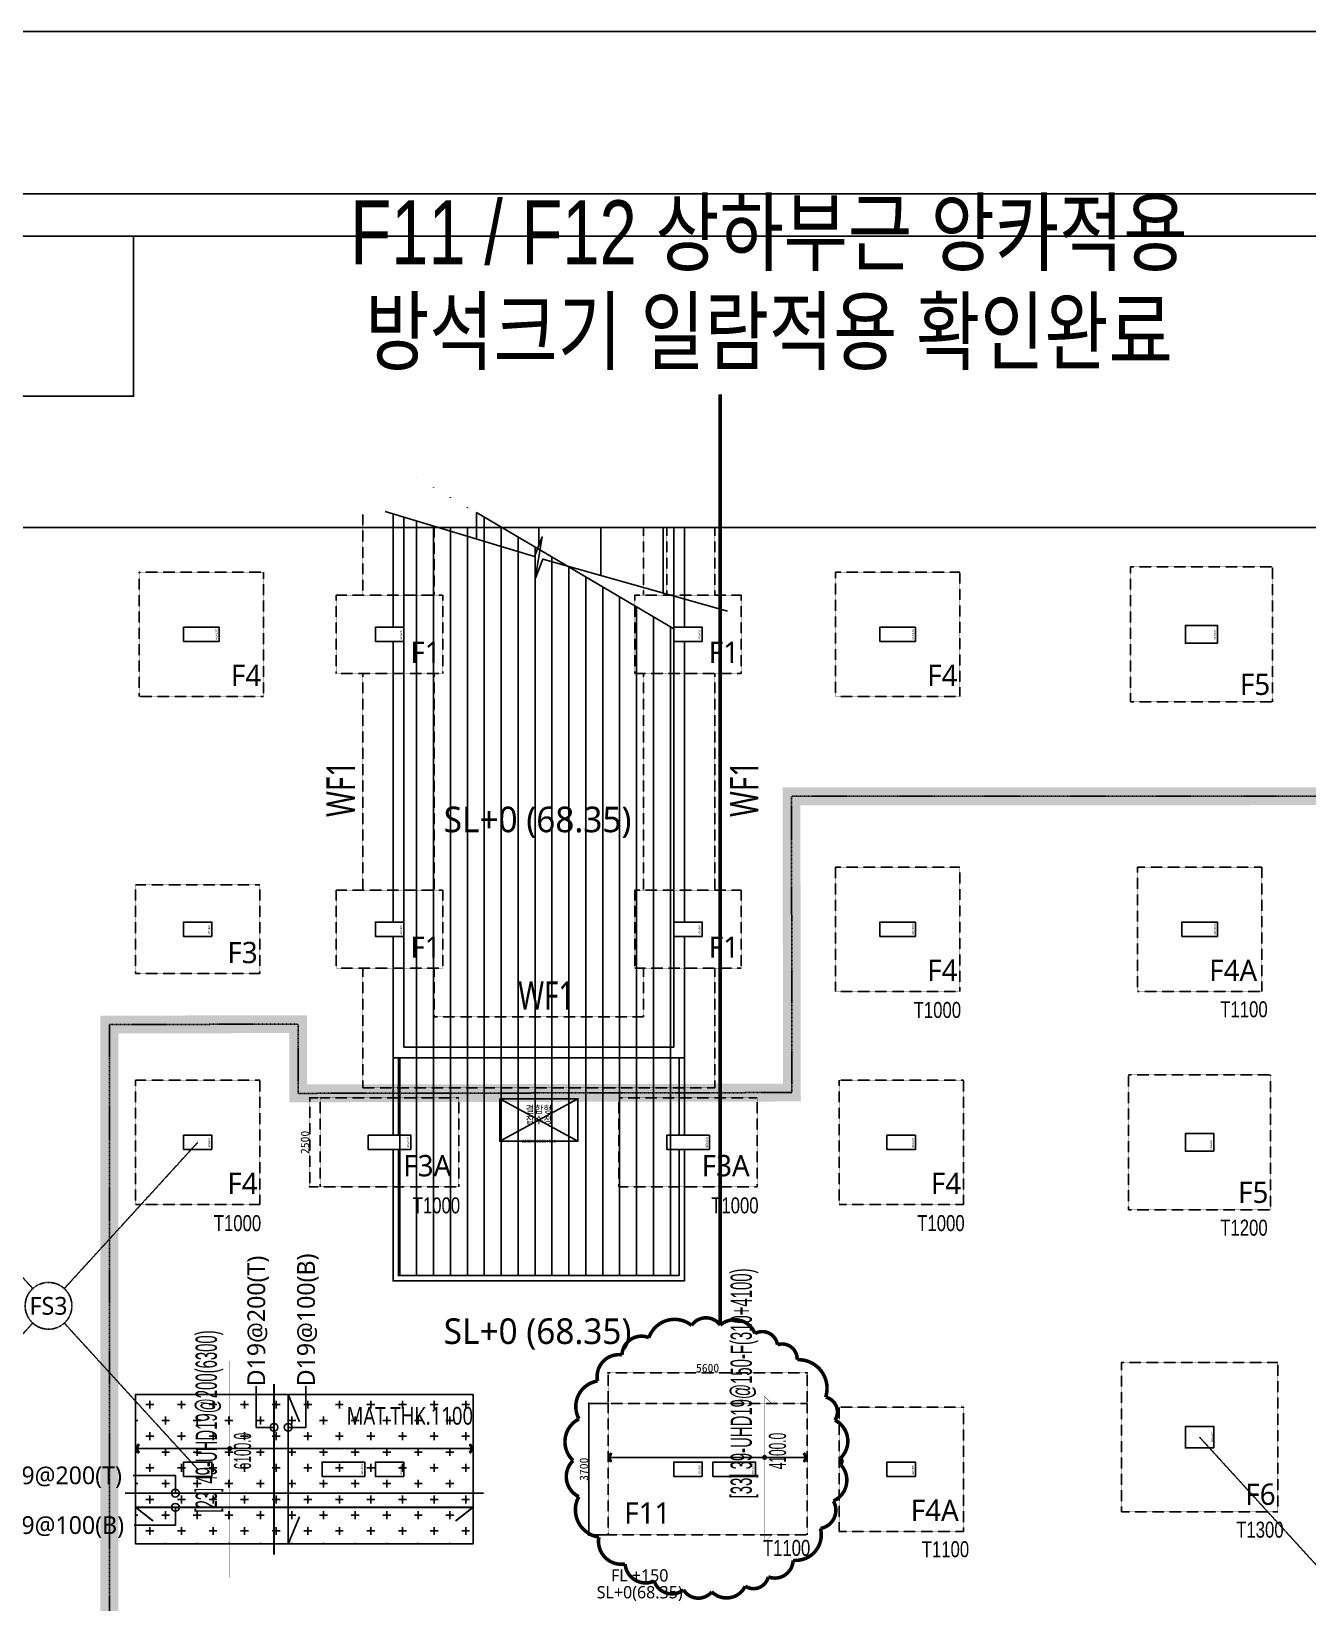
# Model space of a CAD drawing. Header units: millimetres. Extents: x 43843 to 1069877, y 60576 to 148433.
# Drawn here: x 572250 to 608169, y 102708 to 146933 of the extents above; entities that cross this region are included whole.
import ezdxf
from ezdxf.enums import TextEntityAlignment as Align

# ---------------------------------------------------------------- set-up
doc = ezdxf.new("R2010")
doc.units = ezdxf.units.MM
for name, pattern in [('H', [1.3, 0.8, -0.5]), ('HID', [2.5, 1.5, -1]), ('HIDDEN', [0.375, 0.25, -0.125])]:
    doc.linetypes.add(name, pattern=pattern)
for name, color, linetype, plot in [('+S_LEVEL_TEXT(NO PLOT)', 7, 'Continuous', False), ('DEFPOINT', 142, 'Continuous', False), ('NX_DEFAULT', 7, 'Continuous', False), ('S_NOPLOT_251', 251, 'Continuous', False)]:
    doc.layers.add(name, color=color, linetype=linetype, plot=plot)
for name, color, linetype in [('-S_F', 7, 'Continuous'), ('-S_F_NAME', 7, 'Continuous'), ('-S_REBAR-BOT', 3, 'H'), ('-S_REBAR-TOP', 3, 'Continuous'), ('-S_TEXT', 255, 'Continuous'), ('8', 8, 'Continuous'), ('NX_BAR(D)', 7, 'Continuous'), ('NX_BARTXT', 7, 'Continuous'), ('NX_DIMS', 7, 'Continuous'), ('NX_FORM', 7, 'Continuous'), ('S-ELEV', 7, 'Continuous'), ('S-FND-TEXT', 7, 'Continuous'), ('S-FND_OUTLINE_지하주차장 기초', 4, 'HID'), ('S-FND_내수압 슬래브 구간', 7, 'Continuous'), ('S-GIRDER', 4, 'HIDDEN'), ('S-HAT', 252, 'Continuous'), ('S-HAT_SLAB LEVEL', 7, 'Continuous'), ('S-STAIR', 251, 'Continuous'), ('S-TEXT-NOTES-TEXT', 3, 'Continuous'), ('WALL-1', 2, 'Continuous'), ('XR-지하주차장$0$A-CON', 2, 'Continuous'), ('XR-지하주차장$0$AA-COL', 2, 'Continuous'), ('XR-지하주차장$1$A-집수정', 4, 'Continuous'), ('기초', 7, 'Continuous')]:
    doc.layers.add(name, color=color, linetype=linetype)
doc.styles.add('BarSetTxt', font='Arial.ttf', dxfattribs={"width": 0.4, "height": 353.85})
doc.styles.add('EST', font='')
doc.styles.add('XR-지하주차장$0$Standard', font='arial.ttf')
doc.styles.add('XR-지하주차장$0$맑은고딕', font='malgun.ttf')
doc.styles.add('맑은 고딕', font='malgun.ttf')
doc.styles.add('맑은고딕', font='malgun.ttf')
doc.styles.get('EST').set_extended_font_data('HYHeadLine-Medium')
doc.dimstyles.new('RS2DShopDimension', dxfattribs={"dimscale": 6, "dimtxt": 40, "dimasz": 0.08, "dimexe": 0.18, "dimexo": 0.0625, "dimgap": 3, "dimtad": 2, "dimdec": 0, "dimzin": 0, "dimdsep": 46, "dimtxsty": 'Standard', "dimblk": 'RS2DShopDimBlock', "dimcen": 0.09, "dimclrd": 6, "dimclre": 6, "dimclrt": 4, "dimadec": 0, "dimazin": 0, "dimtfac": 1, "dimtdec": 0, "dimtix": 1, "dimtofl": 0, "dimtmove": 0, "dimatfit": 3, "dimfxl": 1, "dimtolj": 1, "dimtzin": 0, "dimarcsym": 0})

# ---------------------------------------------------------------- blocks, each defined once
blk = doc.blocks.new('zw$9A02')
blk.add_lwpolyline([(0, -63642.85714285681), (0, 0), (90000.00000000012, 0), (90000.00000000012, -63642.85714285681)], close=True)
at = {"color": 4}
blk.add_lwpolyline([(3810.449194765185, -61579.40302305109), (85730.9760699867, -61579.40302305109), (85730.9760699867, -3425.293628775515), (3810.449194765185, -3425.293628775515)], close=True, dxfattribs=at)
at = {"layer": 'DEFPOINT', "color": 150}
blk.add_lwpolyline([(4710.449194765184, -56998.76328211511), (84830.9760699867, -56998.76328211511), (84830.9760699867, -4325.293628775514), (4710.449194765184, -4325.293628775514)], close=True, dxfattribs=at)
blk = doc.blocks.new('zw$D357')
at = {"layer": 'S-HAT', "lineweight": -2}
h = blk.add_hatch(dxfattribs=at)
h.set_pattern_fill('CROSS', color=256, scale=70)
h.set_pattern_definition([(0, (-331308.6818607079, 2641039.891143047), (444.5, 444.5), [222.25, -666.75]), (90, (-331197.556860708, 2640928.766143047), (-444.5, 444.5), [222.25, -666.75])])
h.paths.add_polyline_path([(-55759.62759540556, -27727.7620820459), (-46259.62759539694, -27727.7620820459), (-46259.62759539694, -23527.7620820459), (-55759.62759540556, -23527.7620820459)])
at = {"layer": 'S-HAT_SLAB LEVEL', "transparency": 33554559}
h = blk.add_hatch(dxfattribs=at)
h.set_pattern_fill('ANSI31', color=8, scale=150, angle=45)
h.set_pattern_definition([(90, (-331308.5749018475, 62679.21827539796), (-476.2500000000001, 0), [])])
h.paths.add_polyline_path([(-48209.73455426423, 2511.933489013463), (-48209.73455426423, -1926.653482069261), (-48209.62759540649, -1926.653482069261), (-48209.62759540369, -2419.986815405078), (-48209.73455426446, -2419.908378906548), (-48209.73455426446, -14046.65344469715), (-48359.73455426422, -14046.65344469715), (-48359.73455426422, -20176.65344469715), (-40459.73455426422, -20176.65344469715), (-40459.73455426422, -14046.65344469715), (-40609.73455426423, -14046.65344469715), (-40609.73455426446, -1971.00807505846), (-47909.53200764162, 2334.855795079842), (-47909.62759540369, 2334.912178547122), (-47909.62759540369, 2330.878546908498), (-47909.53200764139, 2330.820893649012), (-46159.53200764139, 1275.317541488446), (-46159.53200764162, 877.5785246770828), (-47228.686461373, 877.5785246770828), (-48009.73620337318, 1114.651900814846), (-48009.73596495063, 2393.96217469871), (-48209.62759540369, 2511.870398181491)])
h.paths.add_polyline_path([(-48209.62759540369, -2326.764955000952), (-48209.62759540369, -2419.986815405078), (-48209.73455426446, -2419.908378906548), (-48209.73455426423, -2326.764955000952)])
h.paths.add_polyline_path([(-48209.62759540369, -2326.653482069261), (-48209.62759540369, -1926.764955000952)])
h.paths.add_polyline_path([(-48209.62759540369, -1926.764955000952), (-48209.62759540369, -2326.653482069261)])
h.paths.add_polyline_path([(-48209.62759540369, -1926.764955000952), (-48209.62759540369, -1926.653482069261)])
h.paths.add_polyline_path([(-48209.62759540369, -2326.653482069261), (-48209.62759540369, -2326.764955000952)])
at = {"layer": '-S_F', "linetype": 'HIDDEN', "lineweight": -3}
for p, q in [((-49359.5320012113, 1247.573796493933), (-49359.5320012113, -1026.653482069261)), ((-47359.5320012113, 917.2942971996963), (-47359.5320012113, -1026.653482069261)), ((-41459.5320012113, 877.5785246770828), (-41459.5320012113, -1026.653482070193)), ((-39459.53200121131, 877.5785246770828), (-39459.53200121131, -1026.653482070193)), ((-49359.5320012113, -3226.653482069262), (-49359.5320012113, -9326.653482069261)), ((-47359.5320012113, -3226.653482069262), (-47359.5320012113, -9326.653482069261)), ((-41459.5320012113, -3226.653482070193), (-41459.5320012113, -9326.653482070193)), ((-39459.53200121131, -3226.653482070193), (-39459.53200121131, -9326.653482070193)), ((-49359.5320012113, -11526.65348206926), (-49359.5320012113, -14895.54484723043)), ((-47359.5320012113, -11526.65348206926), (-47359.5320012113, -12895.54484723042)), ((-41459.5320012113, -11526.65348207019), (-41459.5320012113, -12895.54484723042)), ((-39459.53200121131, -11526.65348207019), (-39459.53200121131, -14895.54484723043)), ((-41459.5320012113, -12895.54484723042), (-47359.5320012113, -12895.54484723042)), ((-39459.53200121131, -14895.54484723043), (-49359.5320012113, -14895.54484723043))]:
    blk.add_line(p, q, dxfattribs=at)
for points in [[(-55659.62759541021, -376.65348206833), (-52159.62759541022, -376.65348206833), (-52159.62759541022, -3876.653482068331), (-55659.62759541021, -3876.653482068331)], [(-36059.62759540882, -376.7649550130591), (-32559.62759540882, -376.7649550130591), (-32559.62759540882, -3876.764955013059), (-36059.62759540882, -3876.764955013059)], [(-27759.74493531603, -226.653482071124), (-23759.74493531603, -226.653482071124), (-23759.74493531603, -4026.653482071124), (-27759.74493531603, -4026.653482071124)], [(-50109.62759540649, -1026.653482069261), (-47109.62759540649, -1026.653482069261), (-47109.62759540649, -3226.653482069262), (-50109.62759540649, -3226.653482069262)], [(-41709.62759540649, -1026.653482070193), (-38709.62759540649, -1026.653482070193), (-38709.62759540649, -3226.653482070193), (-41709.62759540649, -3226.653482070193)], [(-36059.62759540696, -8676.76495500747), (-32559.62759540696, -8676.76495500747), (-32559.62759540696, -12176.76495500747), (-36059.62759540696, -12176.76495500747)], [(-27559.62759540556, -8677.762082045898), (-24059.62759540556, -8677.762082045898), (-24059.62759540556, -12177.76208204589), (-27559.62759540556, -12177.76208204589)], [(-55759.62759540718, -9176.65348206833), (-52259.62759540719, -9176.65348206833), (-52259.62759540719, -11676.65348206833), (-55759.62759540718, -11676.65348206833)], [(-50109.62759540719, -9326.653482069261), (-47109.62759540719, -9326.653482069261), (-47109.62759540719, -11526.65348206926), (-50109.62759540719, -11526.65348206926)], [(-41709.62759540719, -9326.653482070193), (-38709.62759540719, -9326.653482070193), (-38709.62759540719, -11526.65348207019), (-41709.62759540719, -11526.65348207019)], [(-27810.79454274941, -14525.54484472889), (-23810.79454274941, -14525.54484472889), (-23810.79454274941, -18325.54484472889), (-27810.79454274941, -18325.54484472889)], [(-55759.62759540718, -14676.65348206833), (-52259.62759540719, -14676.65348206833), (-52259.62759540719, -18176.65348206833), (-55759.62759540718, -18176.65348206833)], [(-35959.62759540719, -14676.65348207019), (-32459.62759540719, -14676.65348207019), (-32459.62759540719, -18176.65348207019), (-35959.62759540719, -18176.65348207019)], [(-50559.62759540393, -15176.65344467666), (-46659.62759540393, -15176.65344467666), (-46659.62759540393, -17676.65344467666), (-50559.62759540393, -17676.65344467666)], [(-42159.62759538554, -15176.65344468504), (-38259.62759538554, -15176.65344468504), (-38259.62759538554, -17676.65344468504), (-42159.62759538554, -17676.65344468504)], [(-28008.4662049585, -22625.54484472889), (-28008.4662049585, -26825.54484472889), (-23608.4662049585, -26825.54484472889), (-23608.4662049585, -22625.54484472889)], [(-42459.62759528215, -23776.6534820702), (-36859.62759528216, -23776.6534820702), (-36859.62759528216, -27476.65348207019), (-42459.62759528215, -27476.65348207019)], [(-35959.62759540812, -23876.65344470274), (-32459.62759540812, -23876.65344470274), (-32459.62759540812, -27376.65344470274), (-35959.62759540812, -27376.65344470274)]]:
    blk.add_lwpolyline(points, close=True, dxfattribs=at)
blk.add_lwpolyline([(-70457.14838496898, 877.5785246770828), (0, 877.5785246770828), (0, -57058.71232119427), (-70457.14838496898, -57058.71232119427)], close=True)
at = {"layer": 'S-ELEV', "elevation": -3.1624165199e-06}
blk.add_lwpolyline([(-46159.53200764162, 1303.596631157212), (-40609.73457105387, -1970.010947875678), (-40609.73457105387, 877.5785246770828)], dxfattribs=at)
at = {"layer": 'S-FND_OUTLINE_지하주차장 기초'}
blk.add_lwpolyline([(-55759.62759540556, -27727.7620820459), (-46259.62759539694, -27727.7620820459), (-46259.62759539694, -23527.7620820459), (-55759.62759540556, -23527.7620820459)], close=True, dxfattribs=at)
at = {"layer": 'S-GIRDER', "color": 5, "elevation": 4.73943982693e-05}
for points in [[(-48509.73620337318, 1266.41776372306), (-48509.73620338458, 1266.357066763565)], [(-48009.73620338458, 1114.59120385535), (-48009.73620337318, 1114.651900814846)], [(-40809.73620340134, 877.5785246770828), (-40809.73620340134, -993.4317581942305)], [(-40309.73620340135, -1134.810511117801), (-40309.73620340135, 877.5785246770828)]]:
    blk.add_lwpolyline(points, dxfattribs=at)
at = {"layer": 'S-HAT', "linetype": 'ByBlock', "lineweight": -2}
blk.add_lwpolyline([(-55759.62759540556, -23527.7620820459), (-55759.62759540556, -27727.7620820459), (-46259.62759539694, -27727.7620820459), (-46259.62759539671, -23527.7620820459)], close=True, dxfattribs=at)
at = {"layer": 'S-STAIR'}
for p, q in [((-46159.53200764162, 553.056228172034), (-46159.53200764162, 1303.596631157212)), ((-44409.53200764163, 375.4215242099017), (-44409.53200764163, 877.5785246770828)), ((-42659.53200764162, -470.3316553058102), (-42659.53200764162, 877.5785246770828)), ((-40909.53200764162, -965.1572905378415), (-40909.53200764162, 877.5785246770828))]:
    blk.add_line(p, q, dxfattribs=at)
blk.add_lwpolyline([(-48734.73456884106, 1334.711905899458), (-44535.56667645462, 60.13122853077948), (-44312.85635010106, 617.2668588152155), (-44516.87347106216, -565.2630622917786), (-44294.1631446979, -8.12743201199919), (-39097.89478404028, -1477.411313382909)], dxfattribs=at)
at = {"layer": 'S_NOPLOT_251'}
for points in [[(-48509.6275954037, -14046.65344469715), (-48359.62759540369, -14046.65344469715), (-48359.62759540369, -16226.65344469715), (-48509.6275954037, -16226.65344469715)], [(-40459.62759540369, -14046.65344469715), (-40309.62759540369, -14046.65344469715), (-40309.62759540369, -16226.65344469715), (-40459.62759540369, -16226.65344469715)], [(-40309.62759540369, -16626.65344469715), (-40309.62759540369, -20326.65344469715), (-48509.6275954037, -20326.65344469715), (-48509.6275954037, -16626.65344469715), (-48359.62759540369, -16626.65344469715), (-48359.62759540369, -20176.65344469715), (-40459.62759540369, -20176.65344469715), (-40459.62759540369, -16626.65344469715)]]:
    blk.add_lwpolyline(points, close=True, dxfattribs=at)
at = {"layer": 'XR-지하주차장$0$A-CON'}
for p, q in [((-48509.6275954037, 1266.384797758423), (-48509.6275954037, -1926.76495500654)), ((-48209.62759540369, 1175.325280013494), (-48209.62759540369, -13746.76495500188)), ((-40609.6275954037, -13746.76495500188), (-40609.6275954037, 877.5785246770828)), ((-40309.62759540369, -1926.76495500654), (-40309.62759540369, 877.5785246770828)), ((-48509.6275954037, -2326.76495500654), (-48509.6275954037, -10226.76495500654)), ((-40309.62759540369, -10226.76495500654), (-40309.62759540369, -2326.76495500654)), ((-48509.6275954037, -10626.76495500654), (-48509.6275954037, -14046.76495500188)), ((-40309.62759540369, -14046.76495500188), (-40309.62759540369, -10626.76495500654)), ((-48509.6275954037, -14046.76495500188), (-40309.62759540369, -14046.76495500188)), ((-48209.62759540369, -13746.76495500188), (-40609.6275954037, -13746.76495500188))]:
    blk.add_line(p, q, dxfattribs=at)
blk.add_lwpolyline([(-48209.62759540369, -13746.76495500188), (-40609.6275954037, -13746.76495500188)], dxfattribs=at)
at = {"layer": 'XR-지하주차장$0$AA-COL'}
for points in [[(-53409.62759540626, -2326.764954982325), (-53409.62759540626, -1926.764954982325), (-54409.62759540625, -1926.764954982325), (-54409.62759540625, -2326.764954982325)], [(-48209.62759540369, -2326.764955000952), (-48209.62759540369, -1926.764955000952), (-49009.62759540369, -1926.764955000952), (-49009.62759540369, -2326.764955000952)], [(-39809.6275954037, -2326.764955000952), (-39809.6275954037, -1926.764955000952), (-40609.6275954037, -1926.764955000952), (-40609.6275954037, -2326.764955000952)], [(-33809.62759540626, -2326.76495500654), (-33809.62759540626, -1926.76495500654), (-34809.62759540626, -1926.76495500654), (-34809.62759540626, -2326.76495500654)], [(-25309.62759540626, -2376.764955007471), (-25309.62759540626, -1876.764955007471), (-26209.62759540626, -1876.764955007471), (-26209.62759540626, -2376.764955007471)], [(-53609.62759540369, -10626.76495500095), (-53609.62759540369, -10226.76495500095), (-54409.6275954037, -10226.76495500095), (-54409.6275954037, -10626.76495500095)], [(-48209.62759540369, -10626.76495500095), (-48209.62759540369, -10226.76495500095), (-49009.62759540369, -10226.76495500095), (-49009.62759540369, -10626.76495500095)], [(-39809.6275954037, -10626.76495500095), (-39809.6275954037, -10226.76495500095), (-40609.6275954037, -10226.76495500095), (-40609.6275954037, -10626.76495500095)], [(-33809.6275954037, -10626.76495500095), (-33809.6275954037, -10226.76495500095), (-34809.6275954037, -10226.76495500095), (-34809.6275954037, -10626.76495500095)], [(-25309.6275954037, -10626.76495500095), (-25309.6275954037, -10226.76495500095), (-26309.6275954037, -10226.76495500095), (-26309.6275954037, -10626.76495500095)], [(-53609.62759540369, -16626.76495500095), (-53609.62759540369, -16226.76495500095), (-54409.6275954037, -16226.76495500095), (-54409.6275954037, -16626.76495500095)], [(-48009.6275954037, -16626.76495500095), (-48009.6275954037, -16226.76495500095), (-49209.62759540369, -16226.76495500095), (-49209.62759540369, -16626.76495500095)], [(-39609.62759538554, -16626.76495501026), (-39609.62759538554, -16226.76495501026), (-40809.62759538554, -16226.76495501026), (-40809.62759538554, -16626.76495501026)], [(-33809.6275954037, -16626.76495500095), (-33809.6275954037, -16226.76495500095), (-34609.6275954037, -16226.76495500095), (-34609.6275954037, -16626.76495500095)], [(-25409.6275954037, -16676.76495500095), (-25409.6275954037, -16176.76495500095), (-26209.6275954037, -16176.76495500095), (-26209.6275954037, -16676.76495500095)], [(-25409.6275954037, -25026.76495500095), (-25409.6275954037, -24426.76495500095), (-26209.6275954037, -24426.76495500095), (-26209.6275954037, -25026.76495500095)], [(-53609.62759540369, -25826.76495500095), (-53609.62759540369, -25426.76495500095), (-54409.6275954037, -25426.76495500095), (-54409.6275954037, -25826.76495500095)], [(-49309.62759538553, -25826.76495501027), (-49309.62759538553, -25426.76495501027), (-50509.62759538554, -25426.76495501027), (-50509.62759538554, -25826.76495501027)], [(-48209.62759540369, -25826.76495500095), (-48209.62759540369, -25426.76495500095), (-49009.62759540369, -25426.76495500095), (-49009.62759540369, -25826.76495500095)], [(-39809.6275954037, -25826.76495500095), (-39809.6275954037, -25426.76495500095), (-40609.6275954037, -25426.76495500095), (-40609.6275954037, -25826.76495500095)], [(-38309.62759529334, -25826.7649549637), (-38309.62759529334, -25426.7649549637), (-39509.62759529334, -25426.7649549637), (-39509.62759529334, -25826.7649549637)], [(-33809.6275954037, -25826.76495500095), (-33809.6275954037, -25426.76495500095), (-34609.6275954037, -25426.76495500095), (-34609.6275954037, -25826.76495500095)]]:
    blk.add_lwpolyline(points, close=True, dxfattribs=at)
at = {"layer": 'XR-지하주차장$1$A-집수정', "lineweight": -3, "ltscale": 0.5}
for p, q in [((-45509.62759540509, -15196.76495499816), (-43309.6275954051, -16396.76495499816)), ((-43309.6275954051, -15196.76495499816), (-45509.62759540509, -16396.76495499816))]:
    blk.add_line(p, q, dxfattribs=at)
blk.add_lwpolyline([(-45509.62759540509, -15196.76495499816), (-43309.6275954051, -15196.76495499816), (-43309.6275954051, -16396.76495499816), (-45509.62759540509, -16396.76495499816)], close=True, dxfattribs=at)
at = {"layer": '기초', "color": 6, "linetype": 'HID', "ltscale": 3, "const_width": 500}
blk.add_lwpolyline([(-56498.19192278548, -55179.49009371176), (-56497.66029514815, -13109.48375289421), (-51183.36221641278, -13098.65892140847), (-51183.36221641255, -15034.76066461298), (-51183.34348332206, -15034.76066461298), (-51183.34348332206, -15046.77595059294), (-37284.86666548718, -15025.10676782392), (-37297.86901842244, -6685.479806887918), (-14909.64353988901, -6684.054340347647), (-14909.64353988901, -24464.4900604235), (-14909.62480679829, -24464.49006084446), (-14909.62480679829, -24476.50534640346), (-13109.20024625421, -24476.54583629407), (-13108.92086913786, -55179.49009371176)], close=True, dxfattribs=at)
at = {"layer": '+S_LEVEL_TEXT(NO PLOT)', "color": 252, "style": '맑은 고딕'}
for s, p in [('FL +150', (-41570.01544823893, -28786.49765574653)), ('SL+0(68.35)', (-41570.01544823893, -29261.84696645197))]:
    blk.add_text(s, height=345.766247305401, dxfattribs=at).set_placement(p, align=Align.CENTER)
at = {"layer": 'Defpoints', "style": 'XR-지하주차장$0$Standard'}
for s, height, p in [('400x1000', 50, (-53459.62759540626, -2276.764954982326)), ('400x800', 50, (-48259.62759540369, -2276.764955000952)), ('400x800', 50, (-39859.6275954037, -2276.764955000952)), ('400x1000', 50, (-33859.62759540626, -2276.76495500654)), ('500x900', 50, (-25359.62759540626, -2276.764955007471)), ('400x800', 50, (-53659.62759540369, -10576.76495500095)), ('400x800', 50, (-48259.62759540369, -10576.76495500095)), ('400x800', 50, (-39859.6275954037, -10576.76495500095)), ('400x1000', 50, (-33859.6275954037, -10576.76495500095)), ('400x1000', 50, (-25359.6275954037, -10576.76495500095)), ('400x800', 50, (-53659.62759540369, -16576.76495500095)), ('400x1200', 50.00000000000001, (-48059.6275954037, -16576.76495500095)), ('400x1200', 50.00000000000001, (-39659.62759538554, -16576.76495501026)), ('400x800', 50, (-33859.6275954037, -16576.76495500095)), ('500x800', 50, (-25459.6275954037, -16626.76495500095)), ('400x800', 50, (-53659.62759540369, -25776.76495500095)), ('400x1200', 50.00000000000001, (-49359.62759538553, -25776.76495501027)), ('400x800', 50, (-48259.62759540369, -25776.76495500095)), ('400x800', 50, (-39859.6275954037, -25776.76495500095)), ('400x1200', 50.00000000000001, (-38359.62759529334, -25776.7649549637)), ('400x800', 50, (-33859.6275954037, -25776.76495500095))]:
    blk.add_text(s, height=height, rotation=90, dxfattribs=at).set_placement(p)
at = {"layer": 'Defpoints', "style": 'XR-지하주차장$0$맑은고딕'}
for s, p in [('결합형', (-44409.62759540509, -15496.76495499816)), ('집수정', (-44409.62759540509, -15796.76495499816))]:
    blk.add_text(s, height=200, dxfattribs=at).set_placement(p, align=Align.MIDDLE_CENTER)
blk.add_text('2200X1200X1500', height=90, dxfattribs=at).set_placement((-44409.62759540509, -16396.76495499816), align=Align.MIDDLE)
at = {"layer": 'Defpoints', "color": 1, "style": 'XR-지하주차장$0$Standard'}
blk.add_text('600x800', height=50.00000000000001, rotation=90, dxfattribs=at).set_placement((-25459.6275954037, -24726.76495500095), align=Align.MIDDLE)
at = {"layer": 'S-TEXT-NOTES-TEXT', "color": 3, "style": '맑은 고딕'}
for p in [(-44443.87118130829, -7696.455679364503), (-44443.87118130829, -22100.74815442693)]:
    blk.add_text('SL+0 (68.35)', height=720, dxfattribs=at).set_placement(p, align=Align.CENTER)
blk = doc.blocks.new('zw$1B46')
at = {"layer": 'S-FND_내수압 슬래브 구간', "color": 1, "linetype": 'H', "lineweight": -2}
for p, q in [((-23949.99999996647, 24551.10867473576), (-20193.41381156794, 20436.25657649618)), ((-19306.58618839783, 20436.25657649618), (-15549.99999999907, 24551.10867473576)), ((-23949.99999996647, 15350.00003737118), (-20193.41381156794, 19464.85213561077)), ((-19306.58618839783, 19464.85213561077), (-15549.99999999907, 15350.00003737118)), ((12649.99999999744, 16251.10867471061), (16406.58618841343, 12136.2565764822)), ((17293.41381158679, 12136.2565764822), (21050.00000000303, 16251.10867471061)), ((23989.7051552115, 12183.57550544478), (21049.89304113947, 16251.10867487918)), ((27699.9999999979, 16251.10867487918), (24760.18788588373, 12183.57550538704)), ((12649.99999999744, 7050.000037371181), (16406.58618841343, 11164.85213560052)), ((17293.41381158679, 11164.85213560052), (21050.00000000303, 7050.000037371181)), ((23989.70515513187, 11117.53320669476), (21049.89304113947, 7050.000037371181)), ((27699.9999999979, 7050.000037371181), (24760.18788596383, 11117.5332067525))]:
    blk.add_line(p, q, dxfattribs=at)
for centre in [(-19749.99999998277, 19950.55435605347), (16850.00000000023, 11650.55435604043), (24374.9465205078, 11650.55435604043)]:
    blk.add_circle(centre, 657.6643940850194, dxfattribs=at)
at = {"layer": 'S-FND_내수압 슬래브 구간', "color": 1, "linetype": 'ByBlock', "lineweight": -2, "style": '맑은고딕'}
blk.add_text('FS3', height=500, rotation=359.9999999966649, dxfattribs=at).set_placement((-19749.99999998277, 19950.55435605347), align=Align.MIDDLE_CENTER)
at = {"layer": 'S-FND_내수압 슬래브 구간', "color": 1, "linetype": 'H', "lineweight": -2, "style": '맑은고딕'}
for p in [(16850.00000000023, 11650.55435604043), (24374.9465205078, 11650.55435604043)]:
    blk.add_text('FS3', height=500, rotation=359.9999999966649, dxfattribs=at).set_placement(p, align=Align.MIDDLE_CENTER)
blk = doc.blocks.new('zw$FD59')
at = {"layer": '-S_REBAR-BOT', "lineweight": -3, "ltscale": 2}
blk.add_lwpolyline([(-36254.43391307094, 16600, 50, 50, 0), (-36254.43391307094, 12400, 0, 0, 0)], format="xyseb", dxfattribs=at)
at = {"layer": '-S_REBAR-BOT', "lineweight": -3, "ltscale": 2, "const_width": 50}
for points in [[(-35937.29917383218, 15835.11678858567), (-36254.43391307094, 16600)], [(-40551.1669473371, 13429.30212285928), (-31051.16694732849, 13429.30212285835)], [(-40058.27728123846, 13045.41054122522), (-40551.1669473371, 13429.30212285928)], [(-31544.05661342712, 13045.41054122429), (-31051.16694732849, 13429.30212285835)]]:
    blk.add_lwpolyline(points, dxfattribs=at)
at = {"layer": '-S_REBAR-TOP', "lineweight": -3}
for points in [[(-36654.43391307141, 16900, 50, 50, 0), (-36654.43391307141, 12100, 0, 0, 0)], [(-40851.16694733709, 13829.30212285928, 50, 50, 0), (-30751.16694732848, 13829.30212285928, 0, 0, 0)]]:
    blk.add_lwpolyline(points, format="xyseb", dxfattribs=at)
at = {"layer": '-S_REBAR-TOP', "lineweight": -3, "const_width": 50}
blk.add_lwpolyline([(-35937.29917383241, 13164.88321141433), (-36254.43391307094, 12400)], dxfattribs=at)
at = {"layer": '-S_TEXT', "color": 6, "lineweight": -3}
for points in [[(-36654.43195583835, 15679.30212285928), (-37154.43195583834, 15679.30212285928), (-37154.43195583834, 16835.75505368039)], [(-36254.43391307094, 15679.30212285928), (-35754.43391307094, 15679.30212285928), (-35754.43391307094, 16835.75505368039)], [(-39430.06293277349, 13829.30147044733), (-39430.06293277349, 14329.30147044733), (-40621.16260272474, 14329.30147044733)], [(-39430.06293277349, 13429.30342768039), (-39430.06293277349, 12929.30342768039), (-40586.51586359436, 12929.30342768039)]]:
    blk.add_lwpolyline(points, dxfattribs=at)
for centre in [(-36654.43195583835, 15679.30212285928), (-36254.43195583788, 15679.30212285928), (-39430.06293277349, 13829.30147044733), (-39430.06293277349, 13429.30147044733)]:
    blk.add_circle(centre, 110, dxfattribs=at)
at = {"layer": '-S_TEXT', "color": 6, "lineweight": -3, "style": '맑은고딕'}
for s, p in [('D19@200(T)', (-37154.43195583834, 16835.75505368039)), ('D19@100(B)', (-35754.43391307094, 16835.75505368039))]:
    blk.add_text(s, height=500, rotation=90.00000000333505, dxfattribs=at).set_placement(p, align=Align.MIDDLE_LEFT)
for s, p in [('D19@200(T)', (-44611.76495781192, 14329.30147044733)), ('D19@100(B)', (-44611.76495781192, 12929.30342768039))]:
    blk.add_text(s, height=500, dxfattribs=at).set_placement(p, align=Align.MIDDLE_LEFT)
blk = doc.blocks.new('RS2DShopDimBlock')
at = {"layer": 'NX_DIMS', "color": 1}
for p, q in [((-30, 0), (30, 0)), ((0, -30), (0, 30))]:
    blk.add_line(p, q, dxfattribs=at)
for radius in [15, 10]:
    blk.add_circle((0, 0), radius, dxfattribs=at)
blk = doc.blocks.new('*D70')
at = {"layer": 'DEFPOINT', "color": 6, "linetype": 'HIDDEN', "lineweight": -2}
for p, q in [((588481.3830052689, 108312.2465561325), (588481.3830052689, 109173.8736445444)), ((588481.863005269, 109172.7936445444), (594080.903005269, 109172.7936445444)), ((594081.383005269, 108312.2465561325), (594081.383005269, 109173.8736445444))]:
    blk.add_line(p, q, dxfattribs=at)
at = {"layer": 'Defpoints', "color": 0}
for p in [(594081.383005269, 109172.7936445444), (588481.3830052689, 108311.8715561325), (594081.383005269, 108311.8715561325)]:
    blk.add_point(p, dxfattribs=at)
at = {"layer": 'DEFPOINT', "color": 6, "lineweight": -2, "xscale": 0.48, "yscale": 0.48, "zscale": 0.48, "rotation": 180}
blk.add_blockref('RS2DShopDimBlock', (588481.3830052689, 109172.7936445444), dxfattribs=at)
at = {"layer": 'DEFPOINT', "color": 6, "lineweight": -2, "xscale": 0.48, "yscale": 0.48, "zscale": 0.48}
blk.add_blockref('RS2DShopDimBlock', (594081.383005269, 109172.7936445444), dxfattribs=at)
at = {"layer": 'DEFPOINT', "color": 4, "lineweight": -3, "insert": (591281.383005269, 109310.7936445444), "char_height": 240, "attachment_point": 5}
blk.add_mtext('\\A1;5600', dxfattribs=at)
blk = doc.blocks.new('*D71')
at = {"layer": 'DEFPOINT', "color": 6, "lineweight": -2}
for p, q in [((588481.008005269, 108311.8715561325), (587937.9503547281, 108311.8715561325)), ((587939.0303547282, 108311.3915561325), (587939.0303547282, 104612.3515561325)), ((588481.008005269, 104611.8715561325), (587937.9503547281, 104611.8715561325))]:
    blk.add_line(p, q, dxfattribs=at)
at = {"layer": 'Defpoints', "color": 0}
for p in [(588481.3830052689, 108311.8715561325), (587939.0303547282, 104611.8715561325), (588481.3830052689, 104611.8715561325)]:
    blk.add_point(p, dxfattribs=at)
at = {"layer": 'DEFPOINT', "color": 6, "lineweight": -2, "xscale": 0.48, "yscale": 0.48, "zscale": 0.48}
for p, rotation in [((587939.0303547282, 108311.8715561325), 90), ((587939.0303547282, 104611.8715561325), 270)]:
    blk.add_blockref('RS2DShopDimBlock', p, dxfattribs=dict(at, rotation=rotation))
at = {"layer": 'DEFPOINT', "color": 4, "insert": (587801.0303547281, 106461.8715561326), "char_height": 240, "attachment_point": 5, "rotation": 90}
blk.add_mtext('\\A1;3700', dxfattribs=at)
blk = doc.blocks.new('*D72')
at = {"layer": 'DEFPOINT', "color": 6, "linetype": 'HIDDEN', "lineweight": -2}
for p, q in [((580381.0080051469, 116911.8715935261), (580085.2572238905, 116911.8715935261)), ((580086.3372238904, 116911.3915935261), (580086.3372238904, 114412.3515935261)), ((580381.0080051469, 114411.8715935261), (580085.2572238905, 114411.8715935261))]:
    blk.add_line(p, q, dxfattribs=at)
at = {"layer": 'Defpoints', "color": 0}
for p in [(580381.3830051471, 116911.8715935261), (580086.3372238904, 114411.8715935261), (580381.3830051471, 114411.8715935261)]:
    blk.add_point(p, dxfattribs=at)
at = {"layer": 'DEFPOINT', "color": 6, "lineweight": -2, "xscale": 0.48, "yscale": 0.48, "zscale": 0.48}
for p, rotation in [((580086.3372238904, 116911.8715935261), 90), ((580086.3372238904, 114411.8715935261), 270)]:
    blk.add_blockref('RS2DShopDimBlock', p, dxfattribs=dict(at, rotation=rotation))
at = {"layer": 'DEFPOINT', "color": 4, "lineweight": -3, "insert": (579948.3372238904, 115661.8715935261), "char_height": 240, "attachment_point": 5, "rotation": 90}
blk.add_mtext('\\A1;2500', dxfattribs=at)

msp = doc.modelspace()

# ---------------------------------------------------------------- linework, layer by layer
at = {"layer": 'DEFPOINT', "color": 8, "const_width": 100}
msp.add_lwpolyline([(591638.4713285022, 110516.5387896118), (591638.4713285022, 136719.7793520412)], dxfattribs=at)
at = {"layer": 'DEFPOINT', "linetype": 'HID', "ltscale": 3}
msp.add_lwpolyline([(574442.8186777654, 76909.034944491), (574443.3503054028, 118979.0412853085), (579757.6483841382, 118989.8661167943), (579757.6483841382, 117053.7643735898), (579757.6671172288, 117053.7643735898), (579757.6671172288, 117041.7490876098), (593656.143935064, 117063.4182703788), (593643.1415821287, 125403.0452313148), (616031.3670606619, 125404.4706978551), (616031.3670606619, 107624.0349777792), (616031.3857937526, 107624.0349773583), (616031.3857937526, 107612.0196917993), (617831.8103542967, 107611.9792019087), (617832.089731413, 76909.034944491)], close=True, dxfattribs=at)
at = {"layer": 'DEFPOINT', "color": 8, "const_width": 100}
msp.add_lwpolyline([(595021.6016316019, 106773.0659524493, 0.5205670505517463), (594866.503704588, 107842.2278420266, 0.5205670505517463), (594606.3581530565, 108491.325401382, 0.5205670505517463), (593802.9571458224, 109545.3579729181, 0.5205670505517463), (593248.3896843696, 109966.7656778844, 0.5205670505517463), (592613.9666324436, 110283.2700420473, 0.5205670505517463), (591638.4713285022, 110516.5387896118, 0.5205670505517463), (590831.3842405828, 110511.3585380416, 0.5205670505517463), (589630.2570220015, 110164.9726164825, 0.5205670505517463), (588871.8183545131, 109681.5520933922, 0.5205670505517463), (588185.9404536003, 108944.3138125872, 0.5205670505517463), (587662.3086918836, 107878.4565254967, 0.5205670505517463), (587496.872498612, 106706.0308346909, 0.5205670505517463), (587655.6508228589, 105689.5751994734, 0.5205670505517463), (588222.9458593634, 104550.3687290177, 0.5205670505517463), (588959.0366705816, 103795.1328117111, 0.5205670505517463), (589778.2182989931, 103314.0051187116, 0.5205670505517463), (590604.928371709, 103067.6773269076, 0.5205670505517463), (591399.5141994931, 103013.0297108784, 0.5205670505517463), (592340.8897390218, 103169.3157497356, 0.5205670505517463), (592990.0179682398, 103432.2579900245, 0.5205670505517463), (593687.907747199, 103899.4371802697, 0.5205670505517463), (594459.6747272677, 104794.9553690862, 0.5205670505517463), (594823.2716291283, 105567.5937633293, 0.5205670505517463), (595017.7440285642, 106602.7285208893, 0.5205670505517463)], format="xyb", close=True, dxfattribs=at)
at = {"layer": 'DEFPOINT', "linetype": 'HIDDEN', "lineweight": -3}
for points in [[(575181.3830051451, 104360.7629561568), (584681.383005154, 104360.7629561568), (584681.383005154, 108560.7629561568), (575181.3830051451, 108560.7629561568)], [(588481.3830052689, 108311.8715561325), (594081.383005269, 108311.8715561325), (594081.383005269, 104611.8715561325), (588481.3830052689, 104611.8715561325)]]:
    msp.add_lwpolyline(points, close=True, dxfattribs=at)
at = {"layer": 'NX_BAR(D)', "color": 4, "const_width": 10}
for points in [[(577830.6032917594, 103410.7629561568), (577830.6032917594, 109510.7629561568)], [(593107.0194258054, 104631.0746583004), (592887.8163236376, 104411.8715561325), (592887.8163236376, 108511.8715561326), (593107.0194258054, 108292.6684539647)]]:
    msp.add_lwpolyline(points, dxfattribs=at)
at = {"layer": 'NX_FORM', "color": 1}
for p, q in [((584681.383005154, 107043.1200413131), (575181.3830051451, 107043.1200413131)), ((594081.383005269, 106794.2286412888), (588481.3830052689, 106794.2286412888))]:
    msp.add_line(p, q, dxfattribs=at)
for points in [[(575181.3830051451, 107043.1200413131), (575251.3830051452, 107164.363597843), (575280.827868874, 107147.363597843), (575221.3830051451, 107043.1200413131), (575280.827868874, 106938.8764847832), (575251.3830051452, 106921.8764847832)], [(584681.383005154, 107043.1200413131), (584611.383005154, 106921.8764847832), (584581.9381414253, 106938.8764847832), (584641.383005154, 107043.1200413131), (584581.9381414253, 107147.363597843), (584611.383005154, 107164.363597843)], [(588481.3830052689, 106794.2286412888), (588551.3830052691, 106915.4721978187), (588580.8278689977, 106898.4721978187), (588521.383005269, 106794.2286412888), (588580.8278689977, 106689.9850847589), (588551.3830052691, 106672.9850847589)], [(594081.383005269, 106794.2286412888), (594011.383005269, 106672.9850847589), (593981.9381415403, 106689.9850847589), (594041.383005269, 106794.2286412888), (593981.9381415403, 106898.4721978187), (594011.383005269, 106915.4721978187)]]:
    msp.add_lwpolyline(points, close=True, dxfattribs=at)
for centre in [(577830.6032917594, 107043.1200413131), (592887.8163236376, 106794.2286412888)]:
    msp.add_circle(centre, 50, dxfattribs=at)
at = {"layer": 'WALL-1', "color": 7, "linetype": 'Continuous'}
msp.add_lwpolyline([(530123.4114413114, 141166.0847021285), (575123.7716082643, 141166.0847021285), (575123.7716082643, 136666.3354912372), (530123.4114413114, 136666.3354912372)], close=True, dxfattribs=at)

# ---------------------------------------------------------------- block references
at = {"xscale": 1.333333333333333, "yscale": 1.333333333333333, "zscale": 1.333333333333333}
msp.add_blockref('zw$9A02', (523842.8125149576, 146933.1428738292), dxfattribs=at)
msp.add_blockref('zw$FD59', (615732.5499524825, 91960.76295615686))
at = {"layer": '8'}
msp.add_blockref('zw$D357', (630941.0106005511, 132088.5250382027), dxfattribs=at)
at = {"layer": 'DEFPOINT'}
msp.add_blockref('zw$1B46', (592481.3830051451, 91110.76291878847), dxfattribs=at)

# ---------------------------------------------------------------- texts
at = {"layer": '-S_F_NAME', "lineweight": -3, "style": '맑은고딕'}
for s, p in [('F1', (583341.9102874725, 129456.8141097645)), ('F1', (591741.9102874727, 129456.8141097636)), ('F4', (578291.9102874688, 128806.8141097654)), ('F4', (597891.9102874697, 128806.7026368207)), ('F5', (606691.7929475625, 128556.8141097626)), ('F3', (578191.9102874716, 121006.8141097655)), ('F1', (583341.9102874716, 121156.8141097645)), ('F1', (591741.9102874716, 121156.8141097636)), ('F4', (597891.9102874716, 120506.7026368263)), ('F4A', (606075.9817303345, 120505.7055097879)), ('F3A', (583391.9102874747, 115006.8141471571)), ('F3A', (591791.9102874931, 115006.8141471487)), ('F4', (578191.9102874716, 114506.8141097654)), ('F4', (597991.9102874717, 114506.8141097636)), ('F5', (606640.7433401291, 114257.9227471049)), ('F6', (606843.0716779205, 105757.9227471049)), ('F4A', (597675.9817303327, 105306.814147131))]:
    msp.add_text(s, height=600, rotation=359.9999999966649, dxfattribs=at).set_placement(p, align=Align.MIDDLE_CENTER)
at = {"layer": '-S_F_NAME', "lineweight": -3, "style": '맑은고딕', "width": 0.75}
for rotation, p in [(90.00000018221108, (580954.7251873557, 125611.8715909817)), (90.00000018221108, (592311.7018676038, 125611.8715909817)), (1.82211077e-07, (586741.9201192326, 119794.7556518744))]:
    msp.add_text('WF1', height=800, rotation=rotation, dxfattribs=at).set_placement(p, align=Align.MIDDLE_CENTER)
at = {"layer": '-S_F_NAME', "lineweight": -3, "style": '맑은고딕'}
msp.add_text('F11', height=600, dxfattribs=at).set_placement((589586.2548290223, 105230.1292067296), align=Align.MIDDLE_CENTER)
at = {"layer": 'DEFPOINT', "color": 8, "style": 'EST', "width": 0.8}
for s, p in [('F11 / F12 상하부근 앙카적용', (593008.2829725725, 141277.0926947624, 4.7479967394e-06)), ('방석크기 일람적용 확인완료', (593008.2829725725, 138491.4692463546, 4.7479967394e-06))]:
    msp.add_text(s, height=1800, dxfattribs=at).set_placement(p, align=Align.MIDDLE_CENTER)
at = {"layer": 'DEFPOINT', "color": 1, "style": 'EST', "width": 0.8}
for s, p in [('T1000', (597749.5988809821, 119388.9815252595, 2.3739983697e-06)), ('T1100', (606379.0351109003, 119408.4348291783, 2.3739983697e-06)), ('T1000', (583649.5988809859, 113889.0930355904, 2.3739983697e-06)), ('T1000', (592049.5988810036, 113889.093035582, 2.3739983697e-06)), ('T1000', (578049.5988809821, 113389.0929981987, 2.3739983697e-06)), ('T1000', (597849.5988809821, 113389.0929981968, 2.3739983697e-06)), ('T1200', (606379.0351109003, 113260.6520664952, 2.3739983697e-06)), ('T1300', (606827.6809774974, 104760.6520664952, 2.3739983697e-06)), ('T1100', (593504.769805249, 104246.6974785826, 2.3739983697e-06)), ('T1100', (597976.5195870475, 104209.5434665214, 2.3739983697e-06))]:
    msp.add_text(s, height=450, dxfattribs=at).set_placement(p, align=Align.MIDDLE_CENTER)
at = {"layer": 'NX_BARTXT', "color": 4, "style": 'BarSetTxt', "width": 0.5}
for s, p in [('[33] 39-UHD19@150-F(310+4100)', (592707.8163236377, 105641.8715561326)), ('[23] 49-UHD19@200(6300)', (577650.6032917589, 105240.7629561568))]:
    msp.add_text(s, height=600, rotation=90, dxfattribs=at).set_placement(p, align=Align.BOTTOM_LEFT)
at = {"layer": 'NX_DEFAULT', "color": 8, "style": 'BarSetTxt', "width": 0.5}
for s, p in [('6100.0', (578430.6032917594, 106460.7629561568)), ('4100.0', (593487.8163236376, 106461.8715561326))]:
    msp.add_text(s, height=479.9999999999999, rotation=90, dxfattribs=at).set_placement(p)
at = {"layer": 'S-FND-TEXT', "color": 6, "linetype": 'ByBlock', "lineweight": -2, "style": '맑은고딕', "width": 0.8}
msp.add_text('MAT THK.1100', height=500, rotation=359.9999999966594, dxfattribs=at).set_placement((584681.3830069649, 107965.8178733601), align=Align.MIDDLE_RIGHT)

# ---------------------------------------------------------------- dimensions: what is measured, and where the dimension line sits
at = {"layer": 'DEFPOINT', "linetype": 'HIDDEN', "lineweight": -3}
for p1, p2, distance, picture, middle in [((580381.3830051471, 116911.8715935261), (580381.3830051471, 114411.8715935261), -295.04578125674743, '*D72', (579948.3372238904, 115661.8715935261)), ((588481.3830052689, 108311.8715561325), (594081.383005269, 108311.8715561325), 860.9220884119131, '*D70', (591281.383005269, 109310.7936445444))]:
    dim = msp.add_aligned_dim(p1=p1, p2=p2, distance=distance, dimstyle='RS2DShopDimension', dxfattribs=at)
    dim.commit()
    dim.dimension.update_dxf_attribs({"geometry": picture, "text_midpoint": middle})
at = {"layer": 'DEFPOINT'}
dim = msp.add_aligned_dim(p1=(588481.3830052689, 108311.8715561325), p2=(588481.3830052689, 104611.8715561325), distance=-542.352650540648, dimstyle='RS2DShopDimension', dxfattribs=at)
dim.commit()
dim.dimension.update_dxf_attribs({"geometry": '*D71', "text_midpoint": (587801.0303547281, 106461.8715561326)})

doc.saveas('drawing.dxf')
